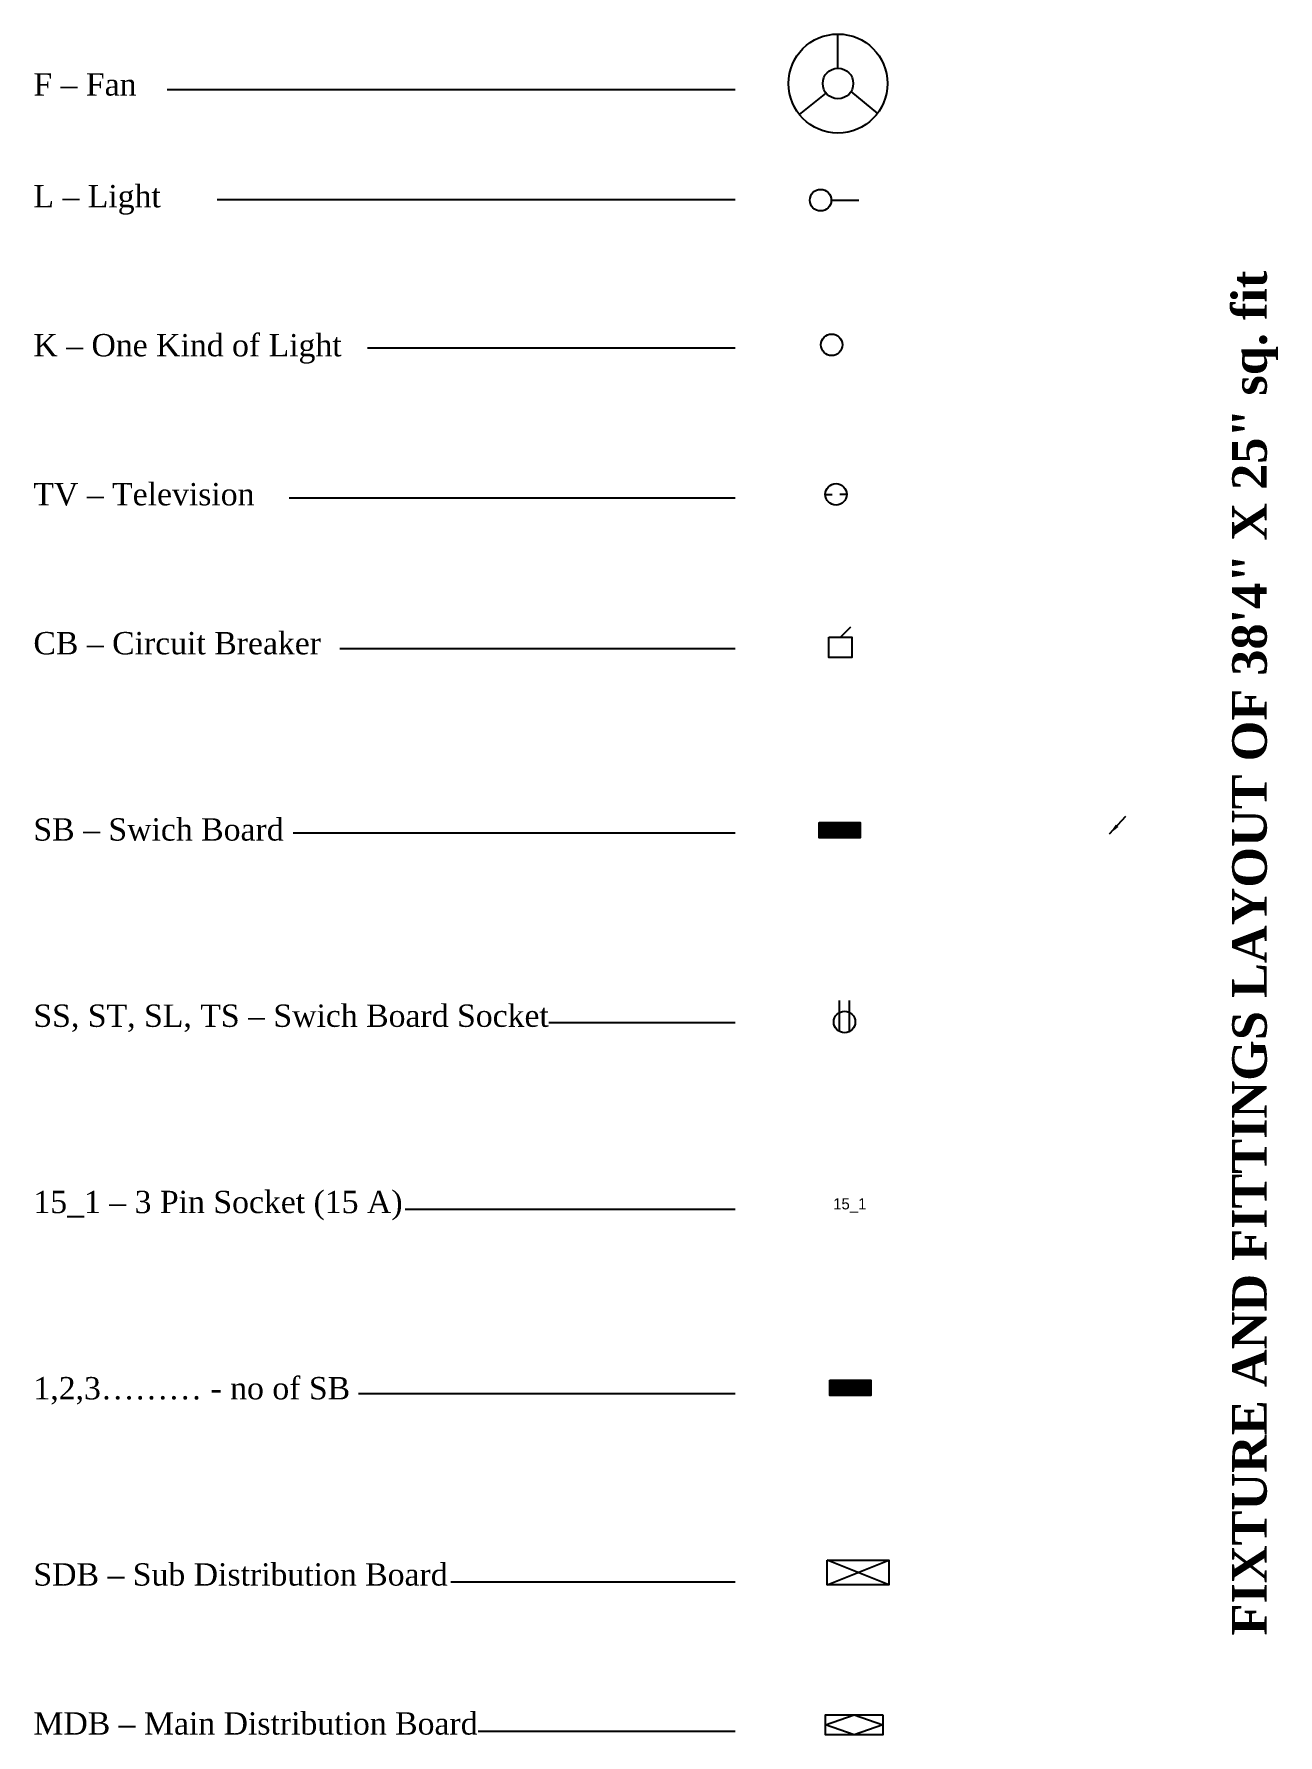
# Model space of a CAD drawing. Header units: inches. Extents: x 236 to 1726, y 23 to 784.
# Drawn here: x 236 to 793, y 23 to 784 of the extents above; entities that cross this region are included whole.
import ezdxf

# ---------------------------------------------------------------- set-up
doc = ezdxf.new("R2010")
doc.units = ezdxf.units.IN
doc.header["$MEASUREMENT"] = 0
doc.dimstyles.get("Standard").update_dxf_attribs({"dimtxt": 0.18, "dimasz": 0.18, "dimexe": 0.18, "dimexo": 0.0625, "dimgap": 0.09, "dimtad": 0, "dimtih": 1, "dimtoh": 1, "dimdec": 4, "dimzin": 0, "dimdsep": 46, "dimtxsty": 'Standard', "dimcen": 0.09, "dimadec": 0, "dimazin": 0, "dimtfac": 1, "dimtdec": 4, "dimtofl": 0, "dimtmove": 0, "dimatfit": 3, "dimfxl": 0, "dimtolj": 1, "dimtzin": 0, "dimarcsym": 0})

msp = doc.modelspace()

# ---------------------------------------------------------------- hatches: boundary and pattern name
h = msp.add_hatch()
h.set_pattern_fill('ANSI31', color=256, style=0)
h.set_pattern_definition([(45, (481.99834, 108.7305), (-0.088388348, 0.088388348), [])])
h.paths.add_polyline_path([(587.93, 431.21), (587.93, 424.33), (606.28, 424.33), (606.28, 431.21)])
h = msp.add_hatch()
h.set_pattern_fill('ANSI31', color=256, style=0)
h.set_pattern_definition([(45, (486.75297, -140.82212), (-0.088388348, 0.088388348), [])])
h.paths.add_polyline_path([(592.69, 181.66), (592.69, 174.78), (611.03, 174.78), (611.03, 181.66)])

# ---------------------------------------------------------------- linework, layer by layer
for p, q in [((596.3, 768.79), (596.3, 784.09)), ((295.92, 759.31), (550.3, 759.31)), ((579.06, 748.01), (590.96, 757.63)), ((602.12, 758.32), (613.98, 748.59)), ((318.35, 710.03), (550.3, 710.03)), ((593.31, 709.74), (605.59, 709.74)), ((385.63, 643.73), (550.3, 643.73)), ((350.64, 576.54), (550.3, 576.54)), ((590.6, 578.09), (593.7, 578.09)), ((600.21, 578.09), (597.15, 578.09)), ((597.37, 514.15), (601.99, 518.82)), ((373.19, 509.1), (550.3, 509.1)), ((352.33, 426.67), (550.3, 426.67)), ((597.01, 337.71), (597.01, 351.64)), ((601.5, 337.75), (601.5, 351.55)), ((466.81, 341.72), (550.3, 341.72)), ((402.49, 258.17), (550.3, 258.17)), ((381.6, 175.65), (550.3, 175.65)), ((591.44, 90.04), (619.06, 101.11)), ((619.06, 90.04), (591.44, 101.11)), ((423.01, 91.44), (550.3, 91.44)), ((590.65, 27.38), (603.49, 31.87)), ((603.49, 31.87), (616.32, 27.38)), ((435.19, 24.6), (550.3, 24.6)), ((603.49, 22.89), (590.65, 27.38)), ((616.32, 27.38), (603.49, 22.89))]:
    msp.add_line(p, q)
for points in [[(592.21, 514.15), (602.53, 514.15), (602.53, 505.03), (592.21, 505.03)], [(587.93, 431.21), (606.28, 431.21), (606.28, 424.33), (587.93, 424.33)], [(592.69, 181.66), (611.03, 181.66), (611.03, 174.78), (592.69, 174.78)], [(591.44, 101.11), (619.06, 101.11), (619.06, 90.04), (591.44, 90.04)], [(616.32, 31.87), (616.32, 22.89), (590.65, 22.89), (590.65, 31.87)]]:
    msp.add_lwpolyline(points, close=True)
for centre, radius in [((596.3, 761.94), 22.16), ((596.3, 761.94), 6.85), ((588.5, 709.74), 4.81), ((593.49, 645.01), 4.81), ((595.41, 578.09), 4.81), ((599.22, 341.98), 4.81)]:
    msp.add_circle(centre, radius)

# ---------------------------------------------------------------- texts
at = {"attachment_point": 1}
for s, insert, char_height, width in [('{\\fTimes New Roman|b0|i0|c0|p18;F – Fan\\P\\P\\PL – Light\\P\\P\\P\\PK – One Kind of Light\\P\\P\\P\\PTV – Television\\P\\P\\P\\PCB – Circuit Breaker\\P\\P\\P\\P\\PSB – Swich Board\\P\\P\\P\\P\\PSS, ST, SL, TS – Swich Board Socket\\P\\P\\P\\P\\P15_1 – 3 Pin Socket (15 A)\\P\\P\\P\\P\\P1,2,3……… - no of SB\\P\\P\\P\\P\\PSDB – Sub Distribution Board\\P\\P\\P\\PMDB – Main Distribution Board}', (236.06, 766.54), 10, 302.9543), ('{\\C3;15_1}', (594.14, 263.1), 5, 13.9776)]:
    msp.add_mtext(s, dxfattribs=dict(at, insert=insert, char_height=char_height, width=width))
at = {"insert": (772.78, 67.45), "char_height": 15.4845, "width": 14646.4385, "attachment_point": 1, "rotation": 90}
msp.add_mtext('{\\fTimes New Roman|b1|i0|c0|p18;FIXTURE AND FITTINGS LAYOUT OF 38\'4" X 25" sq. fit}', dxfattribs=at)

# ---------------------------------------------------------------- leaders
at = {"color": 252}
msp.add_leader([(717.87, 426.13), (725.14, 434)], dimstyle='Standard', override={"dimasz": 5, "dimgap": 0.09, "dimtad": 0}, dxfattribs=at)

doc.saveas('drawing.dxf')
